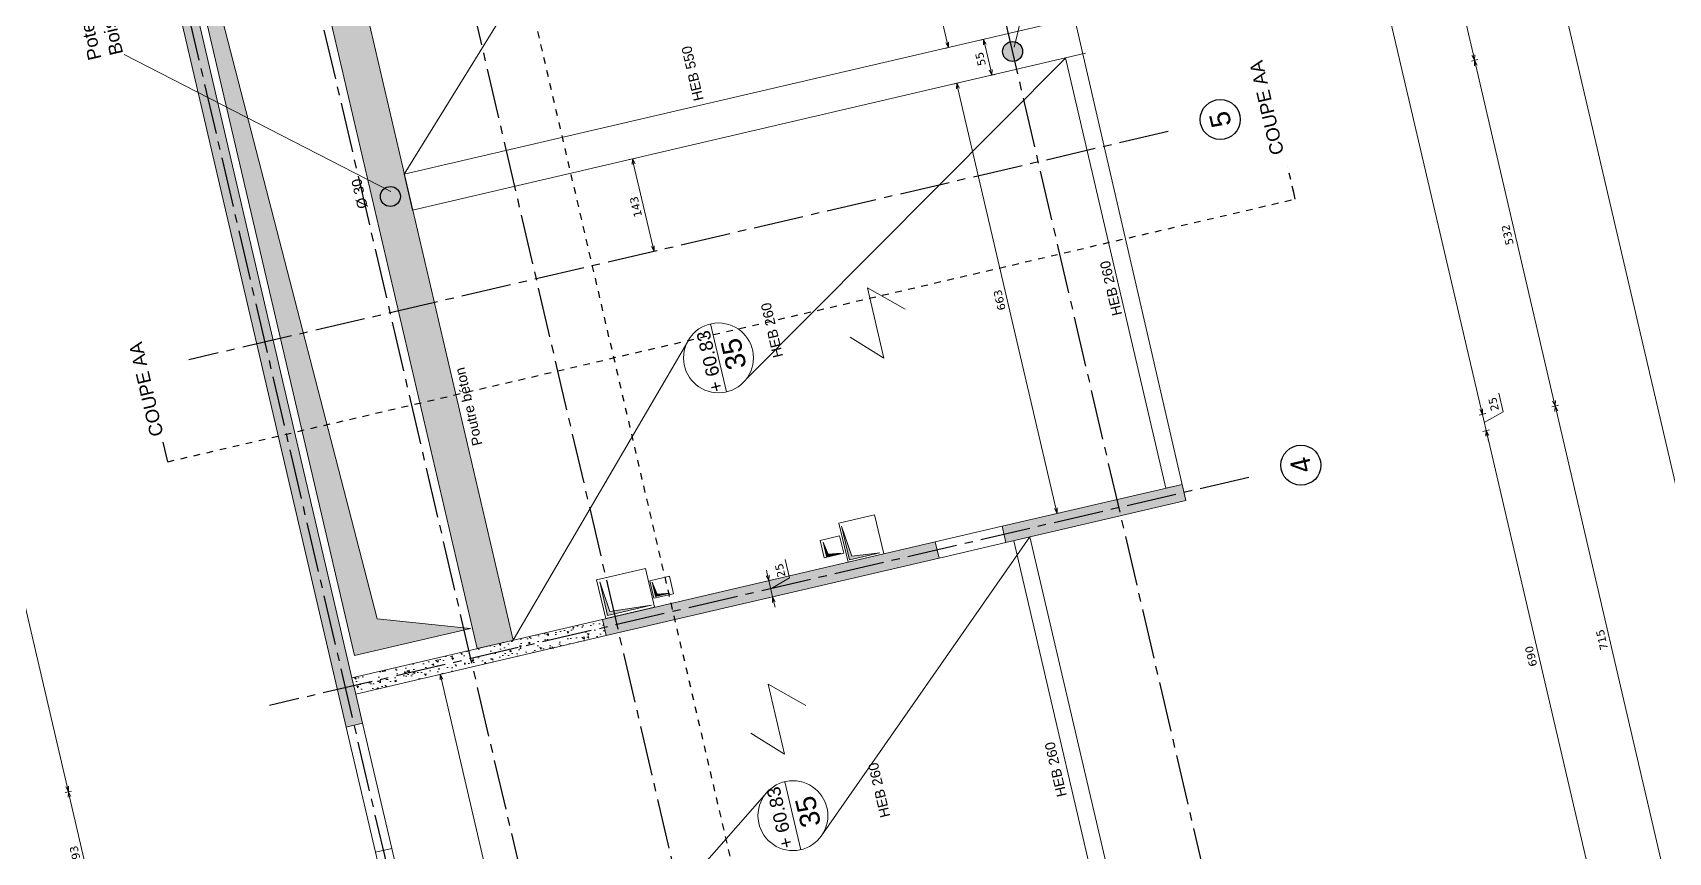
# Model space of a CAD drawing. Header units: metres. Extents: x -49 to 867749, y -579737 to 170817.
# Drawn here: x 596179.14 to 596203.67, y 139709.28 to 139721.57 of the extents above; entities that cross this region are included whole.
import ezdxf
from ezdxf.enums import TextEntityAlignment as Align

# ---------------------------------------------------------------- set-up
doc = ezdxf.new("R2010")
doc.units = ezdxf.units.M
doc.header["$MEASUREMENT"] = 0
doc.header["$PDMODE"] = 3
doc.header["$PDSIZE"] = 0.1
doc.linetypes.add('01', pattern=[0.15, 0.1, -0.05])
doc.linetypes.add('AXES2', pattern=[1.125, 0.75, -0.125, 0.125, -0.125])
doc.layers.add('00-AXE-0.00', color=14, linetype='AXES2')
for name, color, linetype, lineweight in [('ACSP - Bois', 47, 'Continuous', 18), ('ACSP - Béton', 252, 'Continuous', 18), ('ACSP - Cotes', 7, 'Continuous', 18), ('ACSP - Dalle', 250, 'Continuous', 18), ('ACSP - Trémie', 7, 'Continuous', 18)]:
    doc.layers.add(name, color=color, linetype=linetype, lineweight=lineweight)
doc.styles.add('ARIAL', font='arial.ttf')
doc.styles.add('COT', font='verdana.ttf')
doc.styles.get("Standard").update_dxf_attribs({"font": 'arial.ttf'})
doc.dimstyles.new('COT50', dxfattribs={"dimtxt": 0.12, "dimasz": 0.08, "dimexe": 0.05, "dimexo": 0, "dimgap": 0.05, "dimtad": 1, "dimdec": 0, "dimlfac": 100, "dimzin": 0, "dimdsep": 46, "dimtxsty": 'COT', "dimblk": 'OPEN30', "dimcen": 0.04, "dimdle": 0.05, "dimclrd": 256, "dimclre": 256, "dimclrt": 6, "dimadec": 0, "dimazin": 0, "dimtm": 1e-09, "dimtfac": 1, "dimtdec": 0, "dimtmove": 1, "dimatfit": 0, "dimldrblk": 'OPEN30', "dimfxl": 0.05, "dimfxlon": 1, "dimtolj": 1, "dimtzin": 0, "dimlwd": -1, "dimlwe": -1, "dimarcsym": 0})
pattern_1 = [(153.12127, (596256.2117, 139612.8539), (-0.0406854, 0.28511173), [0.03, -0.33]), (98.12127, (596256.2117, 139612.8539), (-0.28042215, -0.1223544), [0.024, -0.264]), (203.57267, (596256.20832, 139612.87766), (-0.3211074, 0.16275755), [0.0254961, -0.28045684]), (149.30547, (596256.1338, 139612.83574), (-0.0324319, 0.4307809), [0.045, -0.495]), (199.75687, (596256.1311, 139612.87164), (-0.4643463, 0.2756492), [0.0382441, -0.4206852]), (94.30547, (596256.1338, 139612.83574), (-0.4643465, 0.2756488), [0.036, -0.396]), (124.12127, (596256.1442, 139612.87924), (0.10264065, 0.269089), [0.03, -0.33]), (69.12127, (596256.1442, 139612.87924), (-0.30458135, 0.02893776), [0.024, -0.264]), (174.57267, (596256.15275, 139612.90166), (-0.20194046, 0.29802693), [0.0254961, -0.28045684]), (140.62127, (596256.21171, 139612.8539), (-0.13078521, -0.02549152), [0, -0.2608, 0, -0.268, 0, -0.265]), (110.62127, (596256.21171, 139612.8539), (-0.1775338, 0.06666589), [0, -0.1528, 0, -0.2548, 0, -0.101]), (70.62127, (596256.23196, 139612.76703), (-0.03968742, 0.21000221), [0, -0.1, 0, -0.312, 0, -0.414]), (60.62127, (596256.24104, 139612.72808), (-0.09195287, 0.21809403), [0, -0.13, 0, -0.2072, 0, -0.294])]

# ---------------------------------------------------------------- blocks, each defined once
blk = doc.blocks.new('_Open30')
at = {"color": 0, "linetype": 'ByBlock', "lineweight": -2}
for p, q in [((-1, 0.27), (0, 0)), ((0, 0), (-1, -0.27)), ((0, 0), (-1, 0))]:
    blk.add_line(p, q, dxfattribs=at)
blk = doc.blocks.new('*D715')
at = {"layer": 'ACSP - Cotes', "transparency": 16777216}
for p, q in [((596200.889, 139715.594), (596200.986, 139715.617)), ((596202.486, 139708.963), (596200.956, 139715.527)), ((596202.455, 139708.874), (596202.553, 139708.897))]:
    blk.add_line(p, q, dxfattribs=at)
at = {"layer": 'Defpoints', "color": 0, "transparency": 16777216}
for p in [(596200.938, 139715.605), (596196.434, 139714.556), (596198.049, 139707.847)]:
    blk.add_point(p, dxfattribs=at)
at = {"layer": 'ACSP - Cotes', "transparency": 16777216, "xscale": 0.08, "yscale": 0.08, "zscale": 0.08}
for p, rotation in [((596200.938, 139715.605), 103.121270232965), ((596202.504, 139708.886), 283.121270232965)]:
    blk.add_blockref('_Open30', p, dxfattribs=dict(at, rotation=rotation))
at = {"layer": 'ACSP - Cotes', "color": 6, "transparency": 16777216, "insert": (596201.611, 139712.22), "char_height": 0.12, "attachment_point": 5, "rotation": 103.1213, "style": 'COT'}
blk.add_mtext('\\A1;690', dxfattribs=at)
blk = doc.blocks.new('*D716')
at = {"layer": 'ACSP - Cotes', "transparency": 16777216}
for p, q in [((596201.192, 139715.889), (596201.127, 139716.167)), ((596200.832, 139715.837), (596200.929, 139715.86)), ((596200.862, 139715.927), (596200.844, 139716.005)), ((596200.937, 139715.605), (596200.881, 139715.849)), ((596200.937, 139715.605), (596200.881, 139715.849)), ((596200.909, 139715.727), (596201.192, 139715.889)), ((596200.889, 139715.594), (596200.986, 139715.617)), ((596200.955, 139715.527), (596200.974, 139715.449))]:
    blk.add_line(p, q, dxfattribs=at)
at = {"layer": 'Defpoints', "color": 0, "transparency": 16777216}
for p in [(596200.881, 139715.849), (596196.377, 139714.799), (596196.434, 139714.556)]:
    blk.add_point(p, dxfattribs=at)
at = {"layer": 'ACSP - Cotes', "transparency": 16777216, "xscale": 0.08, "yscale": 0.08, "zscale": 0.08}
for p, rotation in [((596200.881, 139715.849), 283.121270232965), ((596200.937, 139715.605), 103.121270232965)]:
    blk.add_blockref('_Open30', p, dxfattribs=dict(at, rotation=rotation))
at = {"layer": 'ACSP - Cotes', "color": 6, "transparency": 16777216, "insert": (596201.05, 139716.003), "char_height": 0.12, "attachment_point": 5, "rotation": 103.1213, "style": 'COT'}
blk.add_mtext('\\A1;25', dxfattribs=at)
blk = doc.blocks.new('*D717')
at = {"layer": 'ACSP - Cotes', "transparency": 16777216}
for p, q in [((596196.111, 139736.093), (596196.208, 139736.116)), ((596200.863, 139715.927), (596196.178, 139736.026)), ((596200.832, 139715.837), (596200.93, 139715.86))]:
    blk.add_line(p, q, dxfattribs=at)
at = {"layer": 'Defpoints', "color": 0, "transparency": 16777216}
for p in [(596196.159, 139736.104), (596191.705, 139735.066), (596196.436, 139714.813)]:
    blk.add_point(p, dxfattribs=at)
at = {"layer": 'ACSP - Cotes', "transparency": 16777216, "xscale": 0.08, "yscale": 0.08, "zscale": 0.08}
for p, rotation in [((596196.159, 139736.104), 103.121270232965), ((596200.881, 139715.849), 283.121270232965)]:
    blk.add_blockref('_Open30', p, dxfattribs=dict(at, rotation=rotation))
at = {"layer": 'ACSP - Cotes', "color": 6, "transparency": 16777216, "insert": (596198.41, 139725.951), "char_height": 0.12, "attachment_point": 5, "rotation": 103.1213, "style": 'COT'}
blk.add_mtext('\\A1;2080', dxfattribs=at)
blk = doc.blocks.new('*D688')
at = {"layer": 'ACSP - Cotes', "transparency": 16777216}
for p, q in [((596179.728, 139710.199), (596179.63, 139710.177)), ((596180.099, 139708.386), (596179.697, 139710.11)), ((596180.166, 139708.32), (596180.069, 139708.297))]:
    blk.add_line(p, q, dxfattribs=at)
at = {"layer": 'Defpoints', "color": 0, "transparency": 16777216}
for p in [(596183.846, 139711.159), (596179.679, 139710.188), (596184.284, 139709.28)]:
    blk.add_point(p, dxfattribs=at)
at = {"layer": 'ACSP - Cotes', "transparency": 16777216, "xscale": 0.08, "yscale": 0.08, "zscale": 0.08}
for p, rotation in [((596179.679, 139710.188), 103.1212703820333), ((596180.117, 139708.308), 283.1212703820332)]:
    blk.add_blockref('_Open30', p, dxfattribs=dict(at, rotation=rotation))
at = {"layer": 'ACSP - Cotes', "color": 6, "transparency": 16777216, "insert": (596179.789, 139709.223), "char_height": 0.12, "attachment_point": 5, "rotation": 103.1213, "style": 'COT'}
blk.add_mtext('\\A1;193', dxfattribs=at)
blk = doc.blocks.new('*D689')
at = {"layer": 'ACSP - Cotes', "transparency": 16777216}
for p, q in [((596174.541, 139732.451), (596174.444, 139732.428)), ((596179.661, 139710.266), (596174.51, 139732.362)), ((596179.728, 139710.199), (596179.63, 139710.177))]:
    blk.add_line(p, q, dxfattribs=at)
at = {"layer": 'Defpoints', "color": 0, "transparency": 16777216}
for p in [(596178.659, 139733.411), (596174.492, 139732.44), (596183.846, 139711.159)]:
    blk.add_point(p, dxfattribs=at)
at = {"layer": 'ACSP - Cotes', "transparency": 16777216, "xscale": 0.08, "yscale": 0.08, "zscale": 0.08}
for p, rotation in [((596174.492, 139732.44), 103.1212703820333), ((596179.679, 139710.188), 283.1212703820332)]:
    blk.add_blockref('_Open30', p, dxfattribs=dict(at, rotation=rotation))
at = {"layer": 'ACSP - Cotes', "color": 6, "transparency": 16777216, "insert": (596176.976, 139721.288), "char_height": 0.12, "attachment_point": 5, "rotation": 103.1213, "style": 'COT'}
blk.add_mtext('\\A1;2285', dxfattribs=at)
blk = doc.blocks.new('*D693')
at = {"layer": 'ACSP - Cotes', "transparency": 16777216}
for p, q in [((596177.923, 139710.369), (596177.826, 139710.346)), ((596179.48, 139703.472), (596177.893, 139710.28)), ((596179.546, 139703.406), (596179.449, 139703.383))]:
    blk.add_line(p, q, dxfattribs=at)
at = {"layer": 'Defpoints', "color": 0, "transparency": 16777216}
for p in [(596182.693, 139711.481), (596177.875, 139710.358), (596184.316, 139704.518)]:
    blk.add_point(p, dxfattribs=at)
at = {"layer": 'ACSP - Cotes', "transparency": 16777216, "xscale": 0.08, "yscale": 0.08, "zscale": 0.08}
for p, rotation in [((596177.875, 139710.358), 103.1212703830422), ((596179.498, 139703.394), 283.1212703830421)]:
    blk.add_blockref('_Open30', p, dxfattribs=dict(at, rotation=rotation))
at = {"layer": 'ACSP - Cotes', "color": 6, "transparency": 16777216, "insert": (596178.578, 139706.851), "char_height": 0.12, "attachment_point": 5, "rotation": 103.1213, "style": 'COT'}
blk.add_mtext('\\A1;715', dxfattribs=at)
blk = doc.blocks.new('*D694')
at = {"layer": 'ACSP - Cotes', "transparency": 16777216}
for p, q in [((596176.329, 139717.211), (596176.231, 139717.188)), ((596177.856, 139710.436), (596176.298, 139717.121)), ((596177.923, 139710.369), (596177.826, 139710.346))]:
    blk.add_line(p, q, dxfattribs=at)
at = {"layer": 'Defpoints', "color": 0, "transparency": 16777216}
for p in [(596181.098, 139718.322), (596176.28, 139717.199), (596182.693, 139711.481)]:
    blk.add_point(p, dxfattribs=at)
at = {"layer": 'ACSP - Cotes', "transparency": 16777216, "xscale": 0.08, "yscale": 0.08, "zscale": 0.08}
for p, rotation in [((596176.28, 139717.199), 103.1212703830422), ((596177.875, 139710.358), 283.1212703830421)]:
    blk.add_blockref('_Open30', p, dxfattribs=dict(at, rotation=rotation))
at = {"layer": 'ACSP - Cotes', "color": 6, "transparency": 16777216, "insert": (596176.968, 139713.753), "char_height": 0.12, "attachment_point": 5, "rotation": 103.1213, "style": 'COT'}
blk.add_mtext('\\A1;703', dxfattribs=at)
blk = doc.blocks.new('*D695')
at = {"layer": 'ACSP - Cotes', "transparency": 16777216}
for p, q in [((596174.74, 139724.026), (596174.642, 139724.004)), ((596176.262, 139717.277), (596174.709, 139723.937)), ((596176.329, 139717.211), (596176.231, 139717.188))]:
    blk.add_line(p, q, dxfattribs=at)
at = {"layer": 'Defpoints', "color": 0, "transparency": 16777216}
for p in [(596179.509, 139725.138), (596174.691, 139724.015), (596181.098, 139718.322)]:
    blk.add_point(p, dxfattribs=at)
at = {"layer": 'ACSP - Cotes', "transparency": 16777216, "xscale": 0.08, "yscale": 0.08, "zscale": 0.08}
for p, rotation in [((596174.691, 139724.015), 103.1212703830422), ((596176.28, 139717.199), 283.1212703830421)]:
    blk.add_blockref('_Open30', p, dxfattribs=dict(at, rotation=rotation))
at = {"layer": 'ACSP - Cotes', "color": 6, "transparency": 16777216, "insert": (596175.376, 139720.582), "char_height": 0.12, "attachment_point": 5, "rotation": 103.1213, "style": 'COT'}
blk.add_mtext('\\A1;700', dxfattribs=at)
blk = doc.blocks.new('*D700')
at = {"layer": 'ACSP - Cotes', "transparency": 16777216}
for p, q in [((596166.969, 139748.347), (596167.067, 139748.37)), ((596180.613, 139690.035), (596167.036, 139748.281)), ((596180.583, 139689.946), (596180.68, 139689.969))]:
    blk.add_line(p, q, dxfattribs=at)
at = {"layer": 'Defpoints', "color": 0, "transparency": 16777216}
for p in [(596166.872, 139748.325), (596167.018, 139748.359), (596180.485, 139689.923)]:
    blk.add_point(p, dxfattribs=at)
at = {"layer": 'ACSP - Cotes', "transparency": 16777216, "xscale": 0.08, "yscale": 0.08, "zscale": 0.08}
for p, rotation in [((596167.018, 139748.359), 103.1212703830424), ((596180.631, 139689.957), 283.1212703830424)]:
    blk.add_blockref('_Open30', p, dxfattribs=dict(at, rotation=rotation))
at = {"layer": 'ACSP - Cotes', "color": 6, "transparency": 16777216, "insert": (596173.715, 139719.132), "char_height": 0.12, "attachment_point": 5, "rotation": 103.1213, "style": 'COT'}
blk.add_mtext('\\A1;5997', dxfattribs=at)
blk = doc.blocks.new('*D702')
at = {"layer": 'ACSP - Cotes', "transparency": 16777216}
for p, q in [((596194.413, 139754.744), (596194.511, 139754.767)), ((596208.057, 139696.432), (596194.48, 139754.678)), ((596208.026, 139696.343), (596208.124, 139696.366))]:
    blk.add_line(p, q, dxfattribs=at)
at = {"layer": 'Defpoints', "color": 0, "transparency": 16777216}
for p in [(596194.003, 139754.649), (596194.462, 139754.756), (596207.616, 139696.247)]:
    blk.add_point(p, dxfattribs=at)
at = {"layer": 'ACSP - Cotes', "transparency": 16777216, "xscale": 0.08, "yscale": 0.08, "zscale": 0.08}
for p, rotation in [((596194.462, 139754.756), 103.1212703830424), ((596208.075, 139696.354), 283.1212703830424)]:
    blk.add_blockref('_Open30', p, dxfattribs=dict(at, rotation=rotation))
at = {"layer": 'ACSP - Cotes', "color": 6, "transparency": 16777216, "insert": (596201.159, 139725.53), "char_height": 0.12, "attachment_point": 5, "rotation": 103.1213, "style": 'COT'}
blk.add_mtext('\\A1;5997', dxfattribs=at)
blk = doc.blocks.new('*D744')
at = {"layer": 'ACSP - Cotes', "transparency": 16777216}
for p, q in [((596185.207, 139711.939), (596185.305, 139711.961)), ((596186.804, 139705.308), (596185.274, 139711.872)), ((596186.774, 139705.219), (596186.871, 139705.242))]:
    blk.add_line(p, q, dxfattribs=at)
at = {"layer": 'Defpoints', "color": 0, "transparency": 16777216}
for p in [(596184.926, 139711.873), (596185.256, 139711.95), (596186.492, 139705.153)]:
    blk.add_point(p, dxfattribs=at)
at = {"layer": 'ACSP - Cotes', "transparency": 16777216, "xscale": 0.08, "yscale": 0.08, "zscale": 0.08}
for p, rotation in [((596185.256, 139711.95), 103.1212703830424), ((596186.823, 139705.23), 283.1212703830424)]:
    blk.add_blockref('_Open30', p, dxfattribs=dict(at, rotation=rotation))
at = {"layer": 'ACSP - Cotes', "color": 6, "transparency": 16777216, "insert": (596185.93, 139708.565), "char_height": 0.12, "attachment_point": 5, "rotation": 103.1213, "style": 'COT'}
blk.add_mtext('\\A1;690', dxfattribs=at)
blk = doc.blocks.new('*D705')
at = {"layer": 'ACSP - Cotes', "transparency": 16777216}
for p, q in [((596201.923, 139715.964), (596202.021, 139715.986)), ((596203.577, 139709.089), (596201.99, 139715.897)), ((596203.547, 139709), (596203.644, 139709.023))]:
    blk.add_line(p, q, dxfattribs=at)
at = {"layer": 'Defpoints', "color": 0, "transparency": 16777216}
for p in [(596201.972, 139715.975), (596197.38, 139714.904), (596199.003, 139707.941)]:
    blk.add_point(p, dxfattribs=at)
at = {"layer": 'ACSP - Cotes', "transparency": 16777216, "xscale": 0.08, "yscale": 0.08, "zscale": 0.08}
for p, rotation in [((596201.972, 139715.975), 103.121270397399), ((596203.595, 139709.012), 283.121270397399)]:
    blk.add_blockref('_Open30', p, dxfattribs=dict(at, rotation=rotation))
at = {"layer": 'ACSP - Cotes', "color": 6, "transparency": 16777216, "insert": (596202.675, 139712.468), "char_height": 0.12, "attachment_point": 5, "rotation": 103.1213, "style": 'COT'}
blk.add_mtext('\\A1;715', dxfattribs=at)
blk = doc.blocks.new('*D706')
at = {"layer": 'ACSP - Cotes', "transparency": 16777216}
for p, q in [((596200.715, 139721.149), (596200.812, 139721.172)), ((596201.954, 139716.053), (596200.781, 139721.083)), ((596201.923, 139715.964), (596202.021, 139715.986))]:
    blk.add_line(p, q, dxfattribs=at)
at = {"layer": 'Defpoints', "color": 0, "transparency": 16777216}
for p in [(596200.763, 139721.161), (596196.171, 139720.09), (596197.38, 139714.904)]:
    blk.add_point(p, dxfattribs=at)
at = {"layer": 'ACSP - Cotes', "transparency": 16777216, "xscale": 0.08, "yscale": 0.08, "zscale": 0.08}
for p, rotation in [((596200.763, 139721.161), 103.121270397399), ((596201.972, 139715.975), 283.121270397399)]:
    blk.add_blockref('_Open30', p, dxfattribs=dict(at, rotation=rotation))
at = {"layer": 'ACSP - Cotes', "color": 6, "transparency": 16777216, "insert": (596201.258, 139718.542), "char_height": 0.12, "attachment_point": 5, "rotation": 103.1213, "style": 'COT'}
blk.add_mtext('\\A1;532', dxfattribs=at)
blk = doc.blocks.new('*D707')
at = {"layer": 'ACSP - Cotes', "transparency": 16777216}
for p, q in [((596199.534, 139726.214), (596199.631, 139726.236)), ((596200.745, 139721.239), (596199.601, 139726.147)), ((596200.715, 139721.149), (596200.812, 139721.172))]:
    blk.add_line(p, q, dxfattribs=at)
at = {"layer": 'Defpoints', "color": 0, "transparency": 16777216}
for p in [(596199.583, 139726.225), (596194.99, 139725.155), (596196.171, 139720.09)]:
    blk.add_point(p, dxfattribs=at)
at = {"layer": 'ACSP - Cotes', "transparency": 16777216, "xscale": 0.08, "yscale": 0.08, "zscale": 0.08}
for p, rotation in [((596199.583, 139726.225), 103.121270397399), ((596200.763, 139721.161), 283.121270397399)]:
    blk.add_blockref('_Open30', p, dxfattribs=dict(at, rotation=rotation))
at = {"layer": 'ACSP - Cotes', "color": 6, "transparency": 16777216, "insert": (596200.063, 139723.667), "char_height": 0.12, "attachment_point": 5, "rotation": 103.1213, "style": 'COT'}
blk.add_mtext('\\A1;520', dxfattribs=at)
blk = doc.blocks.new('*D811')
at = {"layer": 'ACSP - Cotes', "transparency": 16777216}
for p, q in [((596193.049, 139720.826), (596192.951, 139720.803)), ((596194.485, 139714.44), (596193.018, 139720.737)), ((596194.551, 139714.374), (596194.454, 139714.351))]:
    blk.add_line(p, q, dxfattribs=at)
at = {"layer": 'Defpoints', "color": 0, "transparency": 16777216}
for p in [(596193.526, 139720.937), (596193, 139720.815), (596195.029, 139714.485)]:
    blk.add_point(p, dxfattribs=at)
at = {"layer": 'ACSP - Cotes', "transparency": 16777216, "xscale": 0.08, "yscale": 0.08, "zscale": 0.08}
for p, rotation in [((596193, 139720.815), 103.1111927087987), ((596194.503, 139714.362), 283.1111927087987)]:
    blk.add_blockref('_Open30', p, dxfattribs=dict(at, rotation=rotation))
at = {"layer": 'ACSP - Cotes', "color": 6, "transparency": 16777216, "insert": (596193.642, 139717.563), "char_height": 0.12, "attachment_point": 5, "rotation": 103.1112, "style": 'COT'}
blk.add_mtext('\\A1;663', dxfattribs=at)
blk = doc.blocks.new('*D812')
at = {"layer": 'ACSP - Cotes', "transparency": 16777216}
for p, q in [((596193.401, 139721.473), (596193.352, 139721.461)), ((596193.508, 139721.015), (596193.419, 139721.395)), ((596193.477, 139720.926), (596193.575, 139720.949))]:
    blk.add_line(p, q, dxfattribs=at)
at = {"layer": 'Defpoints', "color": 0, "transparency": 16777216}
for p in [(596193.401, 139721.473), (596193.401, 139721.473), (596193, 139720.815)]:
    blk.add_point(p, dxfattribs=at)
at = {"layer": 'ACSP - Cotes', "transparency": 16777216, "xscale": 0.08, "yscale": 0.08, "zscale": 0.08}
for p, rotation in [((596193.401, 139721.473), 103.1111927077918), ((596193.526, 139720.937), 283.1111927077918)]:
    blk.add_blockref('_Open30', p, dxfattribs=dict(at, rotation=rotation))
at = {"layer": 'ACSP - Cotes', "color": 6, "transparency": 16777216, "insert": (596193.355, 139721.18), "char_height": 0.12, "attachment_point": 5, "rotation": 103.1112, "style": 'COT'}
blk.add_mtext('\\A1;55', dxfattribs=at)
blk = doc.blocks.new('*D813')
at = {"layer": 'ACSP - Cotes', "transparency": 16777216}
for p, q in [((596191.413, 139727.631), (596191.363, 139727.619)), ((596192.857, 139721.428), (596191.43, 139727.553)), ((596192.875, 139721.35), (596192.826, 139721.339))]:
    blk.add_line(p, q, dxfattribs=at)
at = {"layer": 'Defpoints', "color": 0, "transparency": 16777216}
for p in [(596191.412, 139727.631), (596191.413, 139727.631), (596192.875, 139721.35)]:
    blk.add_point(p, dxfattribs=at)
at = {"layer": 'ACSP - Cotes', "transparency": 16777216, "xscale": 0.08, "yscale": 0.08, "zscale": 0.08}
for p, rotation in [((596191.412, 139727.631), 103.1111927077918), ((596192.875, 139721.35), 283.1111927077918)]:
    blk.add_blockref('_Open30', p, dxfattribs=dict(at, rotation=rotation))
at = {"layer": 'ACSP - Cotes', "color": 6, "transparency": 16777216, "insert": (596192.034, 139724.465), "char_height": 0.12, "attachment_point": 5, "rotation": 103.1112, "style": 'COT'}
blk.add_mtext('\\A1;645', dxfattribs=at)
blk = doc.blocks.new('*D891')
at = {"layer": 'ACSP - Béton', "transparency": 16777216}
for p, q in [((596190.494, 139713.395), (596190.429, 139713.673)), ((596190.164, 139713.433), (596190.146, 139713.511)), ((596190.182, 139713.355), (596190.231, 139713.366)), ((596190.239, 139713.112), (596190.182, 139713.355)), ((596190.239, 139713.112), (596190.182, 139713.355)), ((596190.211, 139713.233), (596190.494, 139713.395)), ((596190.239, 139713.112), (596190.288, 139713.123)), ((596190.257, 139713.034), (596190.275, 139712.956))]:
    blk.add_line(p, q, dxfattribs=at)
at = {"layer": 'Defpoints', "color": 0, "transparency": 16777216}
for p in [(596190.182, 139713.355), (596190.182, 139713.355), (596190.239, 139713.112)]:
    blk.add_point(p, dxfattribs=at)
at = {"layer": 'ACSP - Béton', "transparency": 16777216, "xscale": 0.08, "yscale": 0.08, "zscale": 0.08}
for p, rotation in [((596190.182, 139713.355), 283.1212703798636), ((596190.239, 139713.112), 103.1212703798635)]:
    blk.add_blockref('_Open30', p, dxfattribs=dict(at, rotation=rotation))
at = {"layer": 'ACSP - Béton', "color": 6, "transparency": 16777216, "insert": (596190.352, 139713.509), "char_height": 0.12, "attachment_point": 5, "rotation": 103.1213, "style": 'COT'}
blk.add_mtext('\\A1;25', dxfattribs=at)
blk = doc.blocks.new('*D901')
at = {"layer": 'ACSP - Béton', "transparency": 16777216}
for p, q in [((596188.088, 139719.671), (596188.186, 139719.694)), ((596188.443, 139718.371), (596188.155, 139719.604)), ((596188.412, 139718.282), (596188.509, 139718.304))]:
    blk.add_line(p, q, dxfattribs=at)
at = {"layer": 'Defpoints', "color": 0, "transparency": 16777216}
for p in [(596187.881, 139719.622), (596188.137, 139719.682), (596188.204, 139718.233)]:
    blk.add_point(p, dxfattribs=at)
at = {"layer": 'ACSP - Béton', "transparency": 16777216, "xscale": 0.08, "yscale": 0.08, "zscale": 0.08}
for p, rotation in [((596188.137, 139719.682), 103.1111927024216), ((596188.461, 139718.293), 283.1111927024216)]:
    blk.add_blockref('_Open30', p, dxfattribs=dict(at, rotation=rotation))
at = {"layer": 'ACSP - Béton', "color": 6, "transparency": 16777216, "insert": (596188.189, 139718.962), "char_height": 0.12, "attachment_point": 5, "rotation": 103.1112, "style": 'COT'}
blk.add_mtext('\\A1;143', dxfattribs=at)

msp = doc.modelspace()

# ---------------------------------------------------------------- hatches: boundary and pattern name
at = {"layer": 'ACSP - Bois'}
h = msp.add_hatch(dxfattribs=at)
h.set_pattern_fill('TRIANG', color=256, scale=0.2, style=0)
h.set_pattern_definition([(163.12127, (596256.21171, 139612.853904), (-0.054743143, -0.05126586), [0.0375, -0.0375]), (223.12127, (596256.21171, 139612.853904), (0.017025965, -0.073041882), [0.0375, -0.0375]), (103.12127, (596256.18434, 139612.82827), (-0.071769108, 0.021776023), [0.0375, -0.0375])])
h.paths.add_polyline_path([(596192.734, 139713.693), (596187.744, 139712.53), (596187.688, 139712.774), (596192.677, 139713.936)])
h.paths.add_polyline_path([(596196.377, 139714.799), (596196.377, 139714.799), (596196.377, 139714.799), (596193.68, 139714.17), (596193.737, 139713.927), (596196.434, 139714.556)])
at = {"layer": 'ACSP - Béton'}
h = msp.add_hatch(dxfattribs=at)
h.set_pattern_fill('AR-CONC', color=256, scale=0.04, style=0)
h.set_pattern_definition(pattern_1)
h.paths.add_polyline_path([(596183.846, 139711.159), (596184.089, 139711.216), (596183.987, 139711.654), (596183.93, 139711.898), (596179.209, 139732.153), (596181.087, 139732.591), (596181.028, 139732.834), (596179.152, 139732.397), (596178.902, 139733.468), (596178.659, 139733.411)])
h = msp.add_hatch(dxfattribs=at)
h.set_pattern_fill('AR-CONC', color=256, scale=0.04, style=0)
h.set_pattern_definition(pattern_1)
edge = h.paths.add_edge_path()
edge.add_line((596186.073, 139712.397), (596185.81, 139712.336))
edge.add_line((596185.81, 139712.336), (596181.088, 139732.591))
edge.add_line((596181.088, 139732.591), (596181.624, 139732.716))
edge.add_line((596181.624, 139732.716), (596186.346, 139712.461))
h = msp.add_hatch(color=256, dxfattribs=at)
h.paths.add_polyline_path([(596182.953, 139725.787, 1), (596182.885, 139726.079, 1)])
h.paths.add_polyline_path([(596184.473, 139719.263, 1), (596184.541, 139718.971, 1)])
h = msp.add_hatch(color=256, dxfattribs=at)
h.paths.add_polyline_path([(596193.871, 139721.146), (596193.803, 139721.438, 1)])
h.paths.add_polyline_path([(596193.803, 139721.438), (596193.871, 139721.146, 1)])
h = msp.add_hatch(dxfattribs=at)
h.set_pattern_fill('AR-CONC', color=256, scale=0.04, style=0)
h.set_pattern_definition(pattern_1)
edge = h.paths.add_edge_path()
edge.add_line((596183.987, 139711.654), (596187.744, 139712.53))
edge.add_line((596187.744, 139712.53), (596187.688, 139712.773))
edge.add_line((596187.688, 139712.773), (596183.93, 139711.898))
at = {"layer": 'ACSP - Trémie'}
for points in [[(596183.967, 139712.23), (596185.708, 139712.636), (596184.311, 139712.781), (596179.448, 139731.618)], [(596191.273, 139714.172), (596191.391, 139713.666), (596191.847, 139713.772), (596191.425, 139713.724)], [(596190.995, 139713.932), (596191.046, 139713.716), (596191.262, 139713.766), (596191.07, 139713.751)], [(596187.647, 139713.338), (596187.765, 139712.832), (596187.869, 139712.856), (596187.858, 139712.9), (596187.799, 139712.891)], [(596188.431, 139713.334), (596188.481, 139713.118), (596188.698, 139713.169), (596188.506, 139713.153)], [(596187.858, 139712.9), (596187.869, 139712.856), (596188.421, 139712.985)]]:
    msp.add_hatch(color=256, dxfattribs=at).paths.add_polyline_path(points)

# ---------------------------------------------------------------- linework, layer by layer
at = {"layer": '00-AXE-0.00'}
for p, q in [((596200.3, 139693.566), (596186.255, 139753.818)), ((596192.774, 139691.812), (596178.729, 139752.064)), ((596190.583, 139691.301), (596176.538, 139751.553)), ((596185.729, 139703.63), (596174.661, 139751.111)), ((596196.171, 139720.09), (596181.484, 139716.667)), ((596197.38, 139714.904), (596182.693, 139711.481))]:
    msp.add_line(p, q, dxfattribs=at)
at = {"layer": '00-AXE-0.00', "color": 3, "linetype": '01'}
for points in [[(596193.642, 139691.888), (596179.219, 139753.764), (596178.496, 139753.595)], [(596181.17, 139715.138), (596198.075, 139719.079), (596198.053, 139719.176), (596198.007, 139719.371), (596197.962, 139719.566)]]:
    msp.add_lwpolyline(points, dxfattribs=at)
at = {"layer": '00-AXE-0.00', "color": 3}
msp.add_lwpolyline([(596181.17, 139715.138), (596181.101, 139715.431)], dxfattribs=at)
at = {"layer": '00-AXE-0.00', "linetype": 'Continuous'}
for centre in [(596196.95, 139720.272), (596198.159, 139715.086)]:
    msp.add_circle(centre, 0.3, dxfattribs=at)
at = {"layer": 'ACSP - Bois'}
for points in [[(596196.377, 139714.799), (596196.377, 139714.799), (596196.377, 139714.799), (596193.68, 139714.17), (596193.737, 139713.927), (596196.434, 139714.556), (596196.377, 139714.799)], [(596193.68, 139714.17), (596192.677, 139713.936), (596192.734, 139713.693), (596193.737, 139713.927)], [(596184.284, 139709.28), (596183.846, 139711.159), (596184.089, 139711.216), (596184.527, 139709.336)], [(596184.613, 139707.867), (596184.284, 139709.28), (596184.527, 139709.336), (596184.857, 139707.924), (596184.613, 139707.867)]]:
    msp.add_lwpolyline(points, dxfattribs=at)
msp.add_lwpolyline([(596192.734, 139713.693), (596187.744, 139712.53), (596187.688, 139712.774), (596192.677, 139713.936)], close=True, dxfattribs=at)
at = {"layer": 'ACSP - Béton'}
for points in [[(596183.846, 139711.159), (596184.089, 139711.216), (596183.987, 139711.654), (596183.987, 139711.654), (596183.93, 139711.898), (596183.93, 139711.898), (596179.209, 139732.153), (596181.087, 139732.591), (596181.028, 139732.834), (596179.152, 139732.397), (596178.902, 139733.468), (596178.659, 139733.411), (596183.846, 139711.159)], [(596186.073, 139712.397), (596185.81, 139712.336), (596181.088, 139732.591), (596181.624, 139732.716), (596186.346, 139712.461)], [(596194.807, 139721.8), (596184.716, 139719.451), (596184.841, 139718.914), (596194.931, 139721.265)], [(596196.378, 139714.799), (596196.135, 139714.742), (596194.631, 139721.195)], [(596184.166, 139719.322), (596184.166, 139719.322)], [(596195.663, 139707.291), (596195.42, 139707.234), (596193.853, 139713.954)], [(596195.663, 139707.291), (596194.097, 139714.011)], [(596183.987, 139711.654), (596187.744, 139712.53), (596187.688, 139712.773), (596183.93, 139711.898)], [(596183.987, 139711.654), (596183.93, 139711.898)]]:
    msp.add_lwpolyline(points, dxfattribs=at)
at = {"layer": 'ACSP - Béton', "lineweight": 30}
for centre in [(596193.837, 139721.292), (596184.507, 139719.117)]:
    msp.add_circle(centre, 0.15, dxfattribs=at)
at = {"layer": 'ACSP - Cotes'}
for p, q in [((596193.858, 139721.356), (596194.798, 139725.163)), ((596180.514, 139721.248), (596184.513, 139719.193))]:
    msp.add_line(p, q, dxfattribs=at)
for points in [[(596184.716, 139719.451), (596187.415, 139723.82)], [(596189.851, 139716.388), (596194.629, 139721.194)], [(596191.661, 139717.746), (596191.906, 139716.694), (596191.4, 139717.008)], [(596191.661, 139717.746), (596192.224, 139717.426)], [(596189.427, 139716.696), (596189.308, 139717.206), (596189.546, 139716.185)], [(596186.346, 139712.461), (596189.003, 139717.004)], [(596190.967, 139709.521), (596194.097, 139714.011)], [(596190.174, 139711.804), (596190.419, 139710.752), (596189.914, 139711.066)], [(596190.174, 139711.804), (596190.738, 139711.484)], [(596190.543, 139709.829), (596190.424, 139710.339), (596190.662, 139709.318)], [(596185.553, 139704.934), (596190.119, 139710.137)]]:
    msp.add_lwpolyline(points, dxfattribs=at)
for centre in [(596189.427, 139716.696), (596190.543, 139709.829)]:
    msp.add_circle(centre, 0.524, dxfattribs=at)
at = {"layer": 'ACSP - Dalle'}
msp.add_lwpolyline([(596191.705, 139735.066), (596196.434, 139714.556)], dxfattribs=at)
at = {"layer": 'ACSP - Trémie'}
for points in [[(596183.967, 139712.23), (596185.708, 139712.636), (596184.311, 139712.781), (596179.448, 139731.618), (596183.967, 139712.23)], [(596191.273, 139714.172), (596191.391, 139713.666), (596191.847, 139713.772), (596191.425, 139713.724), (596191.273, 139714.172)], [(596190.995, 139713.932), (596191.046, 139713.716), (596191.262, 139713.766), (596191.07, 139713.751), (596190.995, 139713.932)], [(596187.647, 139713.338), (596187.765, 139712.832), (596188.421, 139712.985), (596187.799, 139712.891), (596187.647, 139713.338)], [(596188.431, 139713.334), (596188.481, 139713.118), (596188.698, 139713.169), (596188.506, 139713.153), (596188.431, 139713.334)]]:
    msp.add_lwpolyline(points, dxfattribs=at)
for points in [[(596191.369, 139713.632), (596191.233, 139714.216), (596191.768, 139714.341), (596191.905, 139713.756)], [(596190.95, 139713.959), (596191.011, 139713.696), (596191.304, 139713.765), (596191.242, 139714.028)], [(596187.736, 139712.785), (596187.6, 139713.369), (596188.331, 139713.539), (596188.467, 139712.955)], [(596188.69, 139713.422), (596188.752, 139713.159), (596188.459, 139713.091), (596188.398, 139713.354)]]:
    msp.add_lwpolyline(points, close=True, dxfattribs=at)

# ---------------------------------------------------------------- texts
at = {"layer": '00-AXE-0.00'}
for s, p in [('5', (596196.95, 139720.272)), ('4', (596198.159, 139715.086))]:
    msp.add_text(s, height=0.3, rotation=103.1213, dxfattribs=at).set_placement(p, align=Align.MIDDLE_CENTER)
at = {"layer": '00-AXE-0.00', "color": 3, "char_height": 0.2, "width": 2.78016, "attachment_point": 1, "rotation": 103.1213, "style": 'ARIAL'}
for insert in [(596197.713, 139719.722), (596180.912, 139715.498)]:
    msp.add_mtext('COUPE AA', dxfattribs=dict(at, insert=insert))
at = {"layer": 'ACSP - Cotes', "rotation": 103.1213, "style": 'ARIAL'}
for s, insert, char_height, width, attachment_point in [('Poteaux Bois', (596180.505, 139721.265), 0.2, 1.027, 7), ('HEB 550', (596189.059, 139720.537), 0.15, 2.13657, 1), ('%%C 30', (596184.023, 139718.92), 0.15, 2.13657, 1), ('HEB 260', (596195.334, 139717.315), 0.15, 2.13657, 1), ('HEB 260', (596195.334, 139717.315), 0.15, 2.13657, 1), ('HEB 260', (596190.25, 139716.686), 0.15, 2.13657, 1), ('+ 60.83', (596189.504, 139716.208), 0.2, 1.027, 7), ('35', (596189.559, 139716.493), 0.3, 0.50644, 1), ('Poutre béton', (596185.743, 139715.364), 0.15, 2.13657, 1), ('HEB 260', (596194.505, 139710.097), 0.15, 2.13657, 1), ('HEB 260', (596194.505, 139710.097), 0.15, 2.13657, 1), ('HEB 260', (596191.858, 139709.787), 0.15, 2.13657, 1), ('+ 60.83', (596190.556, 139709.365), 0.2, 1.027, 7), ('35', (596190.675, 139709.626), 0.3, 0.50644, 1)]:
    msp.add_mtext(s, dxfattribs=dict(at, insert=insert, char_height=char_height, width=width, attachment_point=attachment_point))

# ---------------------------------------------------------------- dimensions: what is measured, and where the dimension line sits
at = {"layer": 'ACSP - Béton'}
for p1, p2, distance, picture, middle in [((596188.204, 139718.233), (596187.881, 139719.622), -0.263, '*D901', (596188.189, 139718.962)), ((596190.239, 139713.112), (596190.182, 139713.355), 0, '*D891', (596190.373, 139713.419))]:
    dim = msp.add_aligned_dim(p1=p1, p2=p2, distance=distance, dimstyle='COT50', dxfattribs=at)
    dim.commit()
    dim.dimension.update_dxf_attribs({"geometry": picture, "text_midpoint": middle})
at = {"layer": 'ACSP - Cotes'}
for p1, p2, distance, picture, middle in [((596207.616, 139696.247), (596194.003, 139754.649), -0.471, '*D702', (596201.159, 139725.53)), ((596180.485, 139689.923), (596166.872, 139748.325), -0.15, '*D700', (596173.715, 139719.132)), ((596195.0287, 139714.4847), (596193.5258, 139720.9372), 0.54, '*D811', (596193.6418, 139717.563)), ((596186.492, 139705.153), (596184.926, 139711.873), -0.339, '*D744', (596185.93, 139708.565))]:
    dim = msp.add_aligned_dim(p1=p1, p2=p2, distance=distance, dimstyle='COT50', dxfattribs=at)
    dim.commit()
    dim.dimension.update_dxf_attribs({"geometry": picture, "text_midpoint": middle})
for base, p1, p2, angle, picture, middle in [((596196.159, 139736.104), (596196.436, 139714.813), (596191.705, 139735.066), 283.1213, '*D717', (596198.41, 139725.951)), ((596174.492, 139732.44), (596183.846, 139711.159), (596178.659, 139733.411), 283.1213, '*D689', (596176.976, 139721.288)), ((596191.412, 139727.631), (596192.875, 139721.35), (596191.413, 139727.631), 283.1112, '*D813', (596192.034, 139724.465)), ((596199.583, 139726.225), (596196.171, 139720.09), (596194.99, 139725.155), 283.1213, '*D707', (596200.063, 139723.667)), ((596174.691, 139724.015), (596181.098, 139718.322), (596179.509, 139725.138), 283.1213, '*D695', (596175.376, 139720.582)), ((596193.401, 139721.473), (596193, 139720.815), (596193.401, 139721.473), 283.1112, '*D812', (596193.355, 139721.18)), ((596200.76327, 139721.16083), (596197.37976, 139714.90439), (596196.17104, 139720.09039), 283.12127, '*D706', (596201.25813, 139718.54231)), ((596176.279856, 139717.199355), (596182.692625, 139711.480835), (596181.09786, 139718.322425), 283.12127, '*D694', (596176.967678, 139713.753021)), ((596200.881, 139715.849), (596196.434, 139714.556), (596196.377, 139714.799), 283.1213, '*D716', (596201.071, 139715.912)), ((596201.972, 139715.975), (596199.003, 139707.941), (596197.38, 139714.904), 283.1213, '*D705', (596202.675, 139712.468)), ((596200.938, 139715.605), (596198.049, 139707.847), (596196.434, 139714.556), 283.1213, '*D715', (596201.611, 139712.22)), ((596177.875, 139710.358), (596184.316, 139704.518), (596182.693, 139711.481), 283.1213, '*D693', (596178.578, 139706.851)), ((596179.679, 139710.188), (596184.284, 139709.28), (596183.846, 139711.159), 283.1213, '*D688', (596179.789, 139709.223))]:
    dim = msp.add_linear_dim(base=base, p1=p1, p2=p2, angle=angle, dimstyle='COT50', dxfattribs=at)
    dim.commit()
    dim.dimension.update_dxf_attribs({"geometry": picture, "text_midpoint": middle})

doc.saveas('drawing.dxf')
